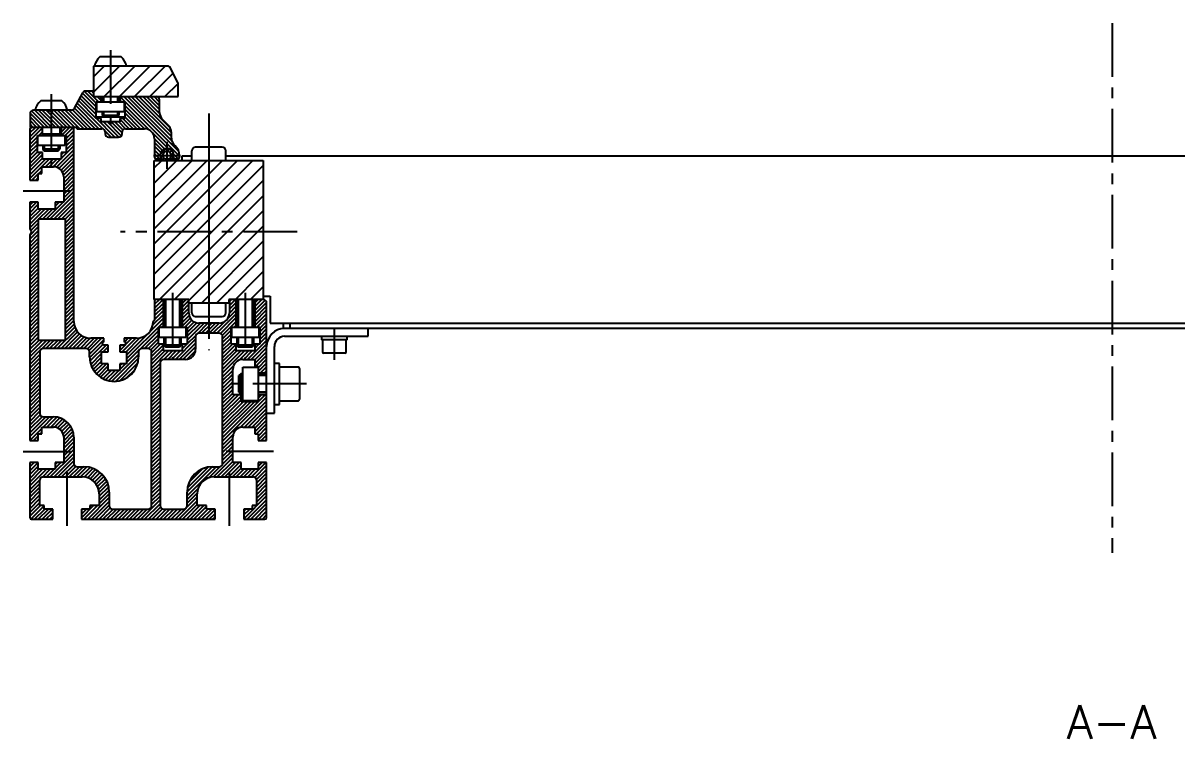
# Model space of a CAD drawing. Extents: x -10 to 2064, y -8 to 1151.
# Drawn here: x 1419.9 to 1761, y 3 to 214.7 of the extents above; entities that cross this region are included whole.
import ezdxf

# ---------------------------------------------------------------- set-up
doc = ezdxf.new("R2010")
doc.units = 0
doc.header["$LTSCALE"] = 0.5
doc.linetypes.add('CENTER', pattern=[50.8, 31.75, -6.35, 6.35, -6.35])
for name, color, linetype in [('MSM_CENTER', 1, 'CENTER'), ('MSM_CONTINUOUS', 7, 'CONTINUOUS'), ('MSM_NARROW', 5, 'CONTINUOUS'), ('MSM_PART_NUMBER', 7, 'CONTINUOUS')]:
    doc.layers.add(name, color=color, linetype=linetype)
doc.styles.get("Standard").update_dxf_attribs({"font": 'txt.shx', "height": 10, "bigfont": 'bigfont.shx'})

# ---------------------------------------------------------------- blocks, each defined once
blk = doc.blocks.new('*U90')
at = {"layer": 'MSM_PART_NUMBER'}
blk.add_text('A-A', height=10, dxfattribs=at).set_placement((1728.38, 3))

msp = doc.modelspace()

# ---------------------------------------------------------------- linework, layer by layer
at = {"layer": 'MSM_CENTER'}
for p, q in [((1741.85, 214.75), (1741.85, 58)), ((1445.7, 206.75), (1445.7, 183.5)), ((1428.2, 193.75), (1428.2, 172.5)), ((1474.75, 188), (1474.75, 118)), ((1462.4, 171.6), (1462.4, 179.6)), ((1458.4, 175.6), (1466.4, 175.6)), ((1433.85, 165), (1419.85, 165)), ((1500.85, 153), (1448.65, 153)), ((1464, 135), (1464, 115.75)), ((1485.5, 135), (1485.5, 115.75)), ((1511.85, 124.1), (1511.85, 115.1)), ((1503.65, 108), (1479.85, 108)), ((1419.85, 88), (1433.85, 88)), ((1493.85, 88), (1479.85, 88)), ((1432.85, 66), (1432.85, 82.5)), ((1480.85, 66), (1480.85, 82.5))]:
    msp.add_line(p, q, dxfattribs=at)
at = {"layer": 'MSM_CONTINUOUS'}
for p, q in [((1448.83, 204.75), (1442.58, 204.75)), ((1440.7, 202), (1440.7, 193)), ((1462.58, 202), (1440.7, 202)), ((1465.59, 197.21), (1463.48, 201.45)), ((1440.7, 194.6), (1438.3, 194.6)), ((1465.7, 193), (1465.7, 196.76)), ((1431.33, 191.75), (1425.08, 191.75)), ((1437.42, 194.07), (1434.98, 189.53)), ((1440.7, 193), (1465.7, 193)), ((1441.45, 191.5), (1449.95, 191.5)), ((1441.45, 186.5), (1441.45, 191.5)), ((1441.7, 188.5), (1441.7, 191.5)), ((1442.95, 191.5), (1442.95, 193)), ((1443.2, 193), (1443.2, 191.5)), ((1448.2, 191.5), (1448.2, 193)), ((1448.45, 193), (1448.45, 191.5)), ((1449.7, 191.5), (1449.7, 188.5)), ((1449.95, 191.5), (1449.95, 186.5)), ((1460.2, 188.34), (1460.2, 192)), ((1421.9, 188), (1421.9, 184)), ((1434.1, 189), (1422.9, 189)), ((1428.2, 188.5), (1427.33, 189)), ((1429.07, 189), (1428.2, 188.5)), ((1449.7, 188.5), (1441.7, 188.5)), ((1443.2, 188.5), (1443.2, 187.43)), ((1448.2, 188.5), (1448.2, 187.43)), ((1441.45, 187), (1449.95, 187)), ((1442.95, 186.5), (1441.45, 186.5)), ((1442.95, 185.5), (1442.95, 186.5)), ((1448.45, 185.5), (1442.95, 185.5)), ((1448.2, 187.43), (1443.2, 187.43)), ((1443.2, 187.43), (1443.63, 187)), ((1447.77, 187), (1448.2, 187.43)), ((1448.45, 186.5), (1448.45, 185.5)), ((1449.95, 186.5), (1448.45, 186.5)), ((1462.82, 184.48), (1461.08, 186.22)), ((1421.85, 183.5), (1421.85, 168.25)), ((1421.9, 184), (1435.7, 184)), ((1424.1, 176.5), (1424.1, 181.5)), ((1424.1, 181.5), (1432.6, 181.5)), ((1424.2, 178.5), (1424.2, 181.5)), ((1425.6, 181.5), (1425.6, 184)), ((1425.6, 182), (1430.8, 182)), ((1425.7, 182), (1425.7, 181.5)), ((1430.7, 181.5), (1430.7, 182)), ((1430.8, 182), (1430.8, 184)), ((1431.1, 184), (1431.1, 181.5)), ((1432.2, 181.5), (1432.2, 178.5)), ((1432.6, 181.5), (1432.6, 176.5)), ((1434.85, 126.5), (1434.85, 183.5)), ((1435.7, 184), (1435.7, 183.5)), ((1435.7, 183.5), (1443.1, 183.5)), ((1444.1, 182.5), (1444.1, 182)), ((1445.1, 181), (1448.1, 181)), ((1449.1, 182), (1449.1, 182.5)), ((1450.1, 183.5), (1455.7, 183.5)), ((1463.7, 180.74), (1463.7, 182.36)), ((1432.2, 178.5), (1424.2, 178.5)), ((1425.7, 178.5), (1425.7, 177.43)), ((1430.7, 177.43), (1425.7, 177.43)), ((1425.7, 177.43), (1426.13, 177)), ((1430.27, 177), (1430.7, 177.43)), ((1430.7, 178.5), (1430.7, 177.43)), ((1458.7, 180.5), (1458.7, 175.1)), ((1478.75, 178), (1470.75, 178)), ((1425.6, 176.5), (1424.1, 176.5)), ((1425.6, 174.5), (1425.6, 176.5)), ((1431.1, 174.5), (1425.6, 174.5)), ((1426.13, 177), (1430.27, 177)), ((1432.6, 176.5), (1431.1, 176.5)), ((1431.1, 176.5), (1431.1, 174.5)), ((1458.65, 174.08), (1490.85, 174.08)), ((1458.65, 133), (1458.65, 174.08)), ((1459.2, 174.6), (1460.31, 174.6)), ((1464.49, 174.6), (1465.6, 174.6)), ((1466.1, 175.1), (1466.1, 175.6)), ((1466.85, 174.08), (1466.85, 175.5)), ((1466.85, 175.5), (1469.75, 175.5)), ((1469.75, 174.08), (1469.75, 177)), ((1474.75, 174.08), (1474.75, 131.92)), ((1479.75, 174.08), (1479.75, 177)), ((1479.75, 175.5), (2003.95, 175.5)), ((1490.85, 174.08), (1490.85, 133)), ((1425.35, 170.25), (1425.35, 172.25)), ((1425.35, 172.25), (1428.85, 172.25)), ((1421.85, 168.25), (1424.35, 168.25)), ((1424.35, 168.25), (1424.35, 170.25)), ((1424.35, 170.25), (1425.35, 170.25)), ((1431.85, 169.25), (1431.85, 161.75)), ((1424.35, 161.75), (1421.85, 161.75)), ((1421.85, 161.75), (1421.85, 153.87)), ((1424.35, 159.75), (1424.35, 161.75)), ((1431.85, 161.75), (1429.35, 161.75)), ((1429.35, 161.75), (1429.35, 159.75)), ((1429.35, 159.75), (1424.35, 159.75)), ((1421.85, 153.87), (1422.35, 153)), ((1424.35, 156.75), (1424.35, 121)), ((1432.35, 156.75), (1424.35, 156.75)), ((1432.35, 121), (1432.35, 156.75)), ((1422.35, 153), (1421.85, 152.13)), ((1421.85, 152.13), (1421.85, 91.25)), ((1490.85, 134), (1492.85, 134)), ((1492.85, 134), (1492.85, 126)), ((1468.85, 133), (1458.65, 133)), ((1458.75, 133), (1458.75, 126.9)), ((1461.35, 124.75), (1461.35, 133)), ((1461.5, 133), (1461.5, 124.75)), ((1466.5, 124.75), (1466.5, 133)), ((1466.85, 133), (1466.85, 124.75)), ((1468.85, 129), (1468.85, 133)), ((1480.65, 131.92), (1468.85, 131.92)), ((1469.75, 129), (1469.75, 131.92)), ((1479.75, 129), (1479.75, 131.92)), ((1480.65, 133), (1480.65, 131.92)), ((1490.85, 133), (1480.65, 133)), ((1480.85, 133), (1480.85, 129)), ((1482.85, 124.75), (1482.85, 133)), ((1483, 133), (1483, 124.75)), ((1488, 124.75), (1488, 133)), ((1488.35, 133), (1488.35, 124.75)), ((1491.85, 91.25), (1491.85, 132)), ((1470.75, 128), (1478.75, 128)), ((1459.85, 124.75), (1468.35, 124.75)), ((1459.85, 119.75), (1459.85, 124.75)), ((1460, 124.75), (1460, 121.75)), ((1468, 124.75), (1468, 121.75)), ((1468.35, 124.75), (1468.35, 119.75)), ((1477.85, 126), (1471.85, 126)), ((1477.85, 123), (1471.85, 123)), ((1481.35, 119.75), (1481.35, 124.75)), ((1481.35, 124.75), (1489.85, 124.75)), ((1481.5, 124.75), (1481.5, 121.75)), ((1489.5, 124.75), (1489.5, 121.75)), ((1489.85, 124.75), (1489.85, 119.75)), ((1492.85, 126), (1990.85, 126)), ((1496.85, 124.4), (1496.85, 126)), ((1986.85, 124.4), (1496.85, 124.4)), ((1498.85, 124.4), (1498.85, 126)), ((1521.85, 122.1), (1521.85, 124.4)), ((1424.35, 121), (1432.35, 121)), ((1443.75, 121.5), (1439.85, 121.5)), ((1443.75, 120.5), (1443.75, 121.5)), ((1445.05, 119.5), (1443.75, 119.5)), ((1445.05, 117.5), (1445.05, 119.5)), ((1448.45, 119.5), (1448.45, 117.5)), ((1449.75, 119.5), (1448.45, 119.5)), ((1449.75, 121.5), (1449.75, 120.5)), ((1453.35, 121.5), (1449.75, 121.5)), ((1461.35, 119.75), (1459.85, 119.75)), ((1468, 121.75), (1460, 121.75)), ((1461.35, 117.75), (1461.35, 119.75)), ((1461.5, 121.75), (1461.5, 119.43)), ((1466.5, 119.43), (1461.5, 119.43)), ((1461.5, 119.43), (1461.93, 119)), ((1466.07, 119), (1466.5, 119.43)), ((1466.5, 121.75), (1466.5, 119.43)), ((1466.85, 119.75), (1466.85, 117.75)), ((1468.35, 119.75), (1466.85, 119.75)), ((1470.85, 122), (1470.85, 118.25)), ((1478.85, 84.5), (1478.85, 122)), ((1482.85, 119.75), (1481.35, 119.75)), ((1489.5, 121.75), (1481.5, 121.75)), ((1482.85, 117.75), (1482.85, 119.75)), ((1483, 121.75), (1483, 119.43)), ((1488, 119.43), (1483, 119.43)), ((1483, 119.43), (1483.43, 119)), ((1487.57, 119), (1488, 119.43)), ((1488, 121.75), (1488, 119.43)), ((1488.35, 119.75), (1488.35, 117.75)), ((1489.85, 119.75), (1488.35, 119.75)), ((1497.15, 122.1), (1521.85, 122.1)), ((1508.05, 122.1), (1508.05, 121.1)), ((1515.65, 121.1), (1508.05, 121.1)), ((1508.35, 121.1), (1508.35, 117.5)), ((1515.35, 117.5), (1515.35, 121.1)), ((1515.65, 121.1), (1515.65, 122.1)), ((1424.85, 117.5), (1424.85, 99.25)), ((1438.5, 118.5), (1425.85, 118.5)), ((1439.5, 116), (1439.5, 117.5)), ((1443.05, 114), (1443.05, 117.5)), ((1443.05, 117.5), (1445.05, 117.5)), ((1448.45, 117.5), (1450.45, 117.5)), ((1450.45, 117.5), (1450.45, 114)), ((1454, 117.5), (1454, 116)), ((1456.85, 118.5), (1455, 118.5)), ((1457.85, 72), (1457.85, 117.5)), ((1466.85, 117.75), (1461.35, 117.75)), ((1461.93, 119), (1466.07, 119)), ((1488.35, 117.75), (1482.85, 117.75)), ((1483.43, 119), (1487.57, 119)), ((1494.15, 99.4), (1494.15, 119.1)), ((1514.95, 117.1), (1508.75, 117.1)), ((1445.05, 114), (1443.05, 114)), ((1445.05, 112), (1445.05, 114)), ((1448.45, 114), (1448.45, 112)), ((1450.45, 114), (1448.45, 114)), ((1460.35, 114.25), (1460.35, 72)), ((1467.85, 115.25), (1461.35, 115.25)), ((1484.85, 115.25), (1488.35, 115.25)), ((1484.85, 103), (1484.85, 113)), ((1484.85, 113), (1489.35, 113)), ((1488.35, 115.25), (1488.35, 113.25)), ((1488.35, 113.25), (1489.35, 113.25)), ((1489.35, 113.25), (1489.35, 102.75)), ((1495.65, 114.1), (1494.15, 114.1)), ((1495.65, 101.9), (1495.65, 114.1)), ((1501.05, 113), (1495.65, 113)), ((1448.45, 112), (1445.05, 112)), ((1481.85, 104.75), (1481.85, 112.25)), ((1484.19, 111), (1483.65, 110.46)), ((1483.65, 105.54), (1483.65, 110.46)), ((1484.85, 111), (1484.19, 111)), ((1484.19, 105), (1484.19, 111)), ((1489.35, 111.25), (1491.85, 111.25)), ((1491.85, 111), (1489.35, 111)), ((1501.65, 103.6), (1501.65, 112.4)), ((1484.35, 104.75), (1481.85, 104.75)), ((1483.65, 105.54), (1484.19, 105)), ((1484.85, 105), (1484.19, 105)), ((1484.35, 102.75), (1484.35, 104.75)), ((1489.35, 102.75), (1484.35, 102.75)), ((1489.35, 103), (1484.85, 103)), ((1489.35, 105), (1491.85, 105)), ((1491.85, 104.75), (1489.35, 104.75)), ((1495.65, 103), (1501.05, 103)), ((1491.85, 99.4), (1494.15, 99.4)), ((1494.15, 101.9), (1495.65, 101.9)), ((1425.85, 98.25), (1428.85, 98.25)), ((1424.35, 93.25), (1425.35, 93.25)), ((1424.35, 91.25), (1424.35, 93.25)), ((1425.35, 95.25), (1428.85, 95.25)), ((1425.35, 93.25), (1425.35, 95.25)), ((1431.85, 92.25), (1431.85, 84.75)), ((1434.85, 92.25), (1434.85, 84.5)), ((1481.85, 84.75), (1481.85, 92.25)), ((1484.85, 95.25), (1488.35, 95.25)), ((1488.35, 95.25), (1488.35, 93.25)), ((1488.35, 93.25), (1489.35, 93.25)), ((1489.35, 93.25), (1489.35, 91.25)), ((1421.85, 91.25), (1424.35, 91.25)), ((1489.35, 91.25), (1491.85, 91.25)), ((1421.85, 84.75), (1421.85, 68.5)), ((1424.35, 84.75), (1421.85, 84.75)), ((1424.35, 82.75), (1424.35, 84.75)), ((1429.35, 82.75), (1424.35, 82.75)), ((1429.35, 84.75), (1429.35, 82.75)), ((1431.85, 84.75), (1429.35, 84.75)), ((1435.85, 83.5), (1437.85, 83.5)), ((1475.85, 83.5), (1477.85, 83.5)), ((1484.35, 84.75), (1481.85, 84.75)), ((1484.35, 82.75), (1484.35, 84.75)), ((1489.35, 82.75), (1484.35, 82.75)), ((1489.35, 84.75), (1489.35, 82.75)), ((1491.85, 84.75), (1489.35, 84.75)), ((1491.85, 68.5), (1491.85, 84.75)), ((1424.85, 72), (1424.85, 79.5)), ((1425.85, 80.5), (1437.35, 80.5)), ((1476.35, 80.5), (1487.85, 80.5)), ((1488.85, 79.5), (1488.85, 72)), ((1442.35, 75.5), (1442.35, 72)), ((1445.35, 76), (1445.35, 72)), ((1468.35, 72), (1468.35, 76)), ((1471.35, 72), (1471.35, 75.5)), ((1426.1, 72), (1424.85, 72)), ((1426.1, 71), (1426.1, 72)), ((1439.6, 72), (1439.6, 71)), ((1442.35, 72), (1439.6, 72)), ((1474.1, 72), (1471.35, 72)), ((1474.1, 71), (1474.1, 72)), ((1487.6, 72), (1487.6, 71)), ((1488.85, 72), (1487.6, 72)), ((1428.6, 71), (1426.1, 71)), ((1428.6, 68), (1428.6, 71)), ((1437.1, 71), (1437.1, 68)), ((1439.6, 71), (1437.1, 71)), ((1446.35, 71), (1456.85, 71)), ((1461.35, 71), (1467.35, 71)), ((1476.6, 71), (1474.1, 71)), ((1476.6, 68), (1476.6, 71)), ((1487.6, 71), (1485.1, 71)), ((1485.1, 71), (1485.1, 68)), ((1422.35, 68), (1428.6, 68)), ((1437.1, 68), (1476.6, 68)), ((1485.1, 68), (1491.35, 68))]:
    msp.add_line(p, q, dxfattribs=at)
msp.add_circle((1462.4, 175.6), 1.25, dxfattribs=at)
for centre, radius, start, end in [((1445.61, 201.1), 4.75, 129.7731, 169.0684), ((1445.79, 201.1), 4.75, 10.9316, 50.2269), ((1462.58, 201), 1, 26.5651, 90), ((1438.3, 193.6), 1, 90, 151.8214), ((1464.7, 196.76), 1, 360, 26.5651), ((1428.11, 188.1), 4.75, 129.7731, 169.0684), ((1428.29, 188.1), 4.75, 10.9316, 50.2269), ((1459.2, 192), 1, 360, 90), ((1422.9, 188), 1, 90, 180), ((1434.1, 190), 1, 270, 331.8214), ((1463.2, 188.34), 3, 180, 225), ((1460.7, 182.36), 3, 0, 45), ((1422.35, 183.5), 0.5, 90, 180), ((1434.35, 183.5), 0.5, 360, 90), ((1443.1, 182.5), 1, 360, 90), ((1445.1, 182), 1, 180, 270), ((1448.1, 182), 1, 270, 0), ((1450.1, 182.5), 1, 90, 180), ((1455.7, 180.5), 3, 0, 90), ((1462.4, 175.6), 2, 310.5358, 229.4642), ((1466.7, 180.74), 3, 180, 230.0745), ((1462.4, 175.6), 3.7, 360, 50.0745), ((1470.75, 177), 1, 90, 180), ((1478.75, 177), 1, 0, 90), ((1459.2, 175.1), 0.5, 180, 270), ((1460.31, 174.9), 0.3, 270, 333.3458), ((1464.49, 174.9), 0.3, 206.6542, 270), ((1465.6, 175.1), 0.5, 270, 0), ((1428.85, 169.25), 3, 360, 90), ((1490.85, 132), 1, 360, 90), ((1439.85, 126.5), 5, 180, 270), ((1453.35, 126.5), 5, 270, 360), ((1457.87, 127.38), 1, 298.5701, 331.4299), ((1471.85, 129), 3, 180, 270), ((1470.75, 129), 1, 180, 270), ((1477.85, 129), 3, 270, 0), ((1478.75, 129), 1, 270, 360), ((1471.85, 122), 1, 90, 180), ((1477.85, 122), 1, 360, 90), ((1497.15, 119.1), 5.3, 90, 180), ((1443.75, 120), 0.5, 90, 270), ((1449.75, 120), 0.5, 270, 90), ((1497.15, 119.1), 3, 90, 180), ((1425.85, 117.5), 1, 90, 180), ((1438.5, 117.5), 1, 0, 90), ((1446.75, 116), 7.25, 180, 0), ((1455, 117.5), 1, 90, 180), ((1456.85, 117.5), 1, 360, 90), ((1467.85, 118.25), 3, 270, 0), ((1508.75, 117.5), 0.4, 180, 270), ((1514.95, 117.5), 0.4, 270, 0), ((1461.35, 114.25), 1, 90, 180), ((1484.85, 112.25), 3, 90, 180), ((1501.05, 112.4), 0.6, 0, 90), ((1501.05, 103.6), 0.6, 270, 360), ((1425.85, 99.25), 1, 180, 270), ((1428.85, 92.25), 6, 0, 90), ((1428.85, 92.25), 3, 360, 90), ((1484.85, 92.25), 3, 90, 180), ((1435.85, 84.5), 1, 180, 270), ((1437.85, 76), 7.5, 0, 90), ((1475.85, 76), 7.5, 90, 180), ((1477.85, 84.5), 1, 270, 0), ((1425.85, 79.5), 1, 90, 180), ((1437.35, 75.5), 5, 0, 90), ((1476.35, 75.5), 5, 90, 180), ((1487.85, 79.5), 1, 360, 90), ((1446.35, 72), 1, 180, 270), ((1456.85, 72), 1, 270, 0), ((1461.35, 72), 1, 180, 270), ((1467.35, 72), 1, 270, 0), ((1422.35, 68.5), 0.5, 180, 270), ((1491.35, 68.5), 0.5, 270, 0)]:
    msp.add_arc(centre, radius, start, end, dxfattribs=at)
at = {"layer": 'MSM_NARROW'}
for p, q in [((1440.7, 198.84), (1443.86, 202)), ((1440.7, 194.35), (1448.35, 202)), ((1443.84, 193), (1452.84, 202)), ((1448.33, 193), (1457.33, 202)), ((1452.82, 193), (1461.82, 202)), ((1457.31, 193), (1464.24, 199.93)), ((1441.45, 191.05), (1437.96, 194.54)), ((1442.12, 191.5), (1439.02, 194.6)), ((1440.7, 194.05), (1440.15, 194.6)), ((1461.8, 193), (1465.69, 196.89)), ((1443.45, 183.43), (1435.81, 191.08)), ((1441.45, 186.56), (1436.2, 191.81)), ((1441.45, 187.68), (1436.6, 192.54)), ((1441.45, 188.81), (1436.99, 193.27)), ((1441.45, 189.93), (1437.38, 194)), ((1442.95, 191.8), (1441.75, 193)), ((1442.95, 192.92), (1442.87, 193)), ((1443.63, 193), (1443.63, 191.5)), ((1447.77, 193), (1447.77, 191.5)), ((1448.86, 191.5), (1448.45, 191.91)), ((1466.1, 175.38), (1448.48, 193)), ((1465.95, 176.66), (1449.6, 193)), ((1463.82, 179.91), (1450.73, 193)), ((1463.7, 181.15), (1451.85, 193)), ((1463.7, 182.27), (1452.97, 193)), ((1463.37, 183.72), (1454.09, 193)), ((1460.22, 188), (1455.22, 193)), ((1460.2, 189.14), (1456.34, 193)), ((1460.2, 190.26), (1457.46, 193)), ((1460.2, 191.38), (1458.58, 193)), ((1426.05, 184), (1421.91, 188.14)), ((1427.17, 184), (1422.34, 188.83)), ((1428.3, 184), (1423.3, 189)), ((1429.42, 184), (1424.42, 189)), ((1430.54, 184), (1425.54, 189)), ((1431.66, 184), (1426.66, 189)), ((1432.79, 184), (1428.25, 188.53)), ((1433.91, 184), (1428.97, 188.94)), ((1435.03, 184), (1430.03, 189)), ((1436.65, 183.5), (1431.15, 189)), ((1437.78, 183.5), (1432.28, 189)), ((1438.9, 183.5), (1433.4, 189)), ((1440.02, 183.5), (1434.45, 189.07)), ((1441.14, 183.5), (1435.03, 189.61)), ((1442.27, 183.5), (1435.42, 190.35)), ((1443.63, 188.5), (1443.63, 187)), ((1447.77, 188.5), (1447.77, 187)), ((1457.36, 182.99), (1449.95, 190.41)), ((1455.74, 183.5), (1449.95, 189.29)), ((1454.61, 183.5), (1449.95, 188.16)), ((1424.93, 184), (1421.9, 187.03)), ((1423.81, 184), (1421.9, 185.91)), ((1422.68, 184), (1421.9, 184.78)), ((1447.01, 181), (1441.51, 186.5)), ((1442.95, 186.18), (1442.63, 186.5)), ((1448.13, 181), (1443.63, 185.5)), ((1448.88, 181.38), (1444.76, 185.5)), ((1449.1, 182.28), (1445.88, 185.5)), ((1449.35, 183.15), (1447, 185.5)), ((1450.12, 183.5), (1448.12, 185.5)), ((1451.25, 183.5), (1448.45, 186.3)), ((1452.37, 183.5), (1449.37, 186.5)), ((1453.49, 183.5), (1449.95, 187.04)), ((1421.85, 183.36), (1422.49, 184)), ((1421.85, 182.24), (1423.61, 184)), ((1421.85, 181.11), (1424.74, 184)), ((1421.85, 179.99), (1425.6, 183.74)), ((1421.85, 178.87), (1424.1, 181.12)), ((1424.48, 181.5), (1425.6, 182.62)), ((1426.13, 182), (1426.13, 181.5)), ((1430.27, 182), (1430.27, 181.5)), ((1431.1, 183.63), (1431.47, 184)), ((1431.1, 182.5), (1432.6, 184)), ((1431.22, 181.5), (1433.72, 184)), ((1432.34, 181.5), (1434.7, 183.86)), ((1432.6, 180.64), (1434.85, 182.89)), ((1432.6, 179.51), (1434.85, 181.76)), ((1445.89, 181), (1444.03, 182.85)), ((1444.67, 181.1), (1444.2, 181.57)), ((1462.8, 177.56), (1458.19, 182.16)), ((1421.85, 177.75), (1424.1, 180)), ((1421.85, 176.62), (1424.1, 178.87)), ((1421.85, 175.5), (1424.1, 177.75)), ((1426.13, 178.5), (1426.13, 177)), ((1430.27, 178.5), (1430.27, 177)), ((1431.1, 174.65), (1434.85, 178.4)), ((1432.6, 178.39), (1434.85, 180.64)), ((1432.6, 177.27), (1434.85, 179.52)), ((1461.75, 177.49), (1458.7, 180.54)), ((1461.04, 177.07), (1458.7, 179.41)), ((1460.57, 176.42), (1458.7, 178.29)), ((1460.42, 175.91), (1462.09, 177.58)), ((1462.49, 176.85), (1463.11, 177.47)), ((1421.85, 174.38), (1424.1, 176.63)), ((1421.85, 173.25), (1425.1, 176.5)), ((1421.85, 172.13), (1425.6, 175.88)), ((1421.85, 171.01), (1425.6, 174.76)), ((1421.85, 169.89), (1426.46, 174.5)), ((1421.85, 168.76), (1427.59, 174.5)), ((1426.46, 172.25), (1428.71, 174.5)), ((1427.58, 172.25), (1429.83, 174.5)), ((1428.7, 172.25), (1430.95, 174.5)), ((1429.7, 172.12), (1434.85, 177.27)), ((1430.47, 171.77), (1434.85, 176.15)), ((1431.08, 171.26), (1434.85, 175.03)), ((1431.1, 175.77), (1431.83, 176.5)), ((1458.65, 171.89), (1460.84, 174.08)), ((1458.65, 167.4), (1465.33, 174.08)), ((1458.65, 162.91), (1469.82, 174.08)), ((1458.65, 158.42), (1474.31, 174.08)), ((1458.65, 153.93), (1478.8, 174.08)), ((1458.65, 149.44), (1483.29, 174.08)), ((1458.65, 144.95), (1487.78, 174.08)), ((1460.4, 175.46), (1458.7, 177.17)), ((1460.15, 174.6), (1458.7, 176.05)), ((1458.96, 174.66), (1458.76, 174.86)), ((1460.53, 174.89), (1461.15, 175.51)), ((1460.97, 174.21), (1461.5, 174.74)), ((1461.96, 174.08), (1462.24, 174.36)), ((1463.09, 174.08), (1464.39, 175.38)), ((1463.26, 176.5), (1463.79, 177.03)), ((1463.64, 175.76), (1464.25, 176.36)), ((1464.64, 174.6), (1464.29, 174.95)), ((1465.74, 174.62), (1464.36, 176)), ((1424.46, 170.25), (1425.35, 171.14)), ((1431.53, 170.59), (1434.85, 173.91)), ((1431.8, 169.74), (1434.85, 172.78)), ((1431.85, 168.66), (1434.85, 171.66)), ((1458.65, 140.46), (1490.85, 172.66)), ((1422.46, 168.25), (1424.35, 170.14)), ((1423.58, 168.25), (1424.35, 169.02)), ((1431.85, 167.54), (1434.85, 170.54)), ((1431.85, 166.42), (1434.85, 169.42)), ((1431.85, 165.29), (1434.85, 168.29)), ((1431.85, 164.17), (1434.85, 167.17)), ((1458.65, 135.97), (1490.85, 168.17)), ((1427.8, 156.75), (1434.85, 163.8)), ((1431.85, 163.05), (1434.85, 166.05)), ((1431.85, 161.93), (1434.85, 164.93)), ((1421.85, 160.91), (1422.69, 161.75)), ((1421.85, 159.78), (1423.82, 161.75)), ((1421.85, 158.66), (1424.35, 161.16)), ((1426.67, 156.75), (1431.67, 161.75)), ((1428.92, 156.75), (1434.85, 162.68)), ((1429.35, 161.67), (1429.43, 161.75)), ((1429.35, 160.55), (1430.55, 161.75)), ((1430.04, 156.75), (1434.85, 161.56)), ((1431.16, 156.75), (1434.85, 160.44)), ((1460.17, 133), (1490.85, 163.68)), ((1421.85, 157.54), (1424.35, 160.04)), ((1421.85, 156.42), (1425.18, 159.75)), ((1421.85, 155.29), (1426.31, 159.75)), ((1424.43, 156.75), (1427.43, 159.75)), ((1425.55, 156.75), (1428.55, 159.75)), ((1432.29, 156.75), (1434.85, 159.31)), ((1432.35, 155.69), (1434.85, 158.19)), ((1432.35, 154.57), (1434.85, 157.07)), ((1464.66, 133), (1490.85, 159.19)), ((1421.85, 154.17), (1424.35, 156.67)), ((1421.85, 151.93), (1424.35, 154.43)), ((1422.15, 153.35), (1424.35, 155.55)), ((1432.35, 153.45), (1434.85, 155.95)), ((1432.35, 152.32), (1434.85, 154.82)), ((1432.35, 151.2), (1434.85, 153.7)), ((1466.85, 130.7), (1490.85, 154.7)), ((1421.85, 150.8), (1424.35, 153.3)), ((1421.85, 149.68), (1424.35, 152.18)), ((1421.85, 148.56), (1424.35, 151.06)), ((1432.35, 150.08), (1434.85, 152.58)), ((1432.35, 148.96), (1434.85, 151.46)), ((1432.35, 147.83), (1434.85, 150.33)), ((1472.56, 131.92), (1490.85, 150.21)), ((1421.85, 147.44), (1424.35, 149.94)), ((1421.85, 146.31), (1424.35, 148.81)), ((1421.85, 145.19), (1424.35, 147.69)), ((1432.35, 146.71), (1434.85, 149.21)), ((1432.35, 145.59), (1434.85, 148.09)), ((1432.35, 144.47), (1434.85, 146.97)), ((1421.85, 144.07), (1424.35, 146.57)), ((1421.85, 142.95), (1424.35, 145.45)), ((1421.85, 141.82), (1424.35, 144.32)), ((1432.35, 143.34), (1434.85, 145.84)), ((1432.35, 142.22), (1434.85, 144.72)), ((1432.35, 141.1), (1434.85, 143.6)), ((1477.05, 131.92), (1490.85, 145.72)), ((1421.85, 140.7), (1424.35, 143.2)), ((1421.85, 139.58), (1424.35, 142.08)), ((1421.85, 138.46), (1424.35, 140.96)), ((1432.35, 139.98), (1434.85, 142.48)), ((1432.35, 138.85), (1434.85, 141.35)), ((1432.35, 137.73), (1434.85, 140.23)), ((1480.85, 131.23), (1490.85, 141.23)), ((1421.85, 137.33), (1424.35, 139.83)), ((1421.85, 136.21), (1424.35, 138.71)), ((1421.85, 135.09), (1424.35, 137.59)), ((1421.85, 133.97), (1424.35, 136.47)), ((1432.35, 136.61), (1434.85, 139.11)), ((1432.35, 135.49), (1434.85, 137.99)), ((1432.35, 134.36), (1434.85, 136.86)), ((1487.11, 133), (1490.85, 136.74)), ((1421.85, 132.84), (1424.35, 135.34)), ((1421.85, 131.72), (1424.35, 134.22)), ((1421.85, 130.6), (1424.35, 133.1)), ((1432.35, 133.24), (1434.85, 135.74)), ((1432.35, 132.12), (1434.85, 134.62)), ((1432.35, 131), (1434.85, 133.5)), ((1421.85, 129.48), (1424.35, 131.98)), ((1421.85, 128.35), (1424.35, 130.85)), ((1421.85, 127.23), (1424.35, 129.73)), ((1432.35, 129.87), (1434.85, 132.37)), ((1432.35, 128.75), (1434.85, 131.25)), ((1432.35, 127.63), (1434.85, 130.13)), ((1458.75, 132.7), (1459.05, 133)), ((1458.75, 131.58), (1460.17, 133)), ((1458.75, 130.46), (1461.29, 133)), ((1458.75, 129.33), (1461.35, 131.93)), ((1458.75, 128.21), (1461.35, 130.81)), ((1458.75, 127.09), (1461.35, 129.69)), ((1461.93, 133), (1461.93, 124.75)), ((1466.07, 133), (1466.07, 124.75)), ((1466.85, 132.94), (1466.91, 133)), ((1466.85, 131.82), (1468.03, 133)), ((1466.85, 129.57), (1468.85, 131.57)), ((1466.85, 128.45), (1468.85, 130.45)), ((1480.38, 127.39), (1482.85, 129.86)), ((1480.85, 132.35), (1481.5, 133)), ((1480.85, 130.1), (1482.85, 132.1)), ((1480.85, 128.98), (1482.85, 130.98)), ((1483.43, 133), (1483.43, 124.75)), ((1487.57, 133), (1487.57, 124.75)), ((1488.35, 131.99), (1489.36, 133)), ((1488.35, 130.87), (1490.48, 133)), ((1488.35, 129.75), (1491.42, 132.82)), ((1488.35, 128.62), (1491.84, 132.11)), ((1488.35, 127.5), (1491.85, 131)), ((1488.35, 126.38), (1491.85, 129.88)), ((1421.85, 126.11), (1424.35, 128.61)), ((1421.85, 124.99), (1424.35, 127.49)), ((1421.85, 123.86), (1424.35, 126.36)), ((1432.35, 126.51), (1434.85, 129.01)), ((1432.35, 125.38), (1434.85, 127.88)), ((1432.35, 124.26), (1434.85, 126.76)), ((1450.45, 115.42), (1461.35, 126.32)), ((1457.05, 123.14), (1461.35, 127.44)), ((1458.24, 125.45), (1461.35, 128.57)), ((1466.85, 127.33), (1468.85, 129.33)), ((1466.85, 126.21), (1468.94, 128.29)), ((1466.85, 125.08), (1469.26, 127.5)), ((1467.64, 124.75), (1469.75, 126.86)), ((1468.35, 124.34), (1470.39, 126.38)), ((1475.99, 123), (1479.46, 126.47)), ((1477.11, 123), (1482.85, 128.74)), ((1478.18, 122.94), (1482.85, 127.61)), ((1478.76, 122.4), (1482.85, 126.49)), ((1488.35, 125.26), (1491.85, 128.76)), ((1488.97, 124.75), (1491.85, 127.63)), ((1489.85, 124.51), (1491.85, 126.51)), ((1421.85, 122.74), (1424.35, 125.24)), ((1421.85, 121.62), (1424.35, 124.12)), ((1421.85, 120.5), (1424.35, 123)), ((1429.96, 118.5), (1435.5, 124.05)), ((1431.08, 118.5), (1435.96, 123.38)), ((1432.35, 123.14), (1434.92, 125.71)), ((1432.35, 122.02), (1435.15, 124.81)), ((1450.45, 116.54), (1456.71, 122.8)), ((1454.53, 118.38), (1459.85, 123.7)), ((1460.9, 124.75), (1461.35, 125.2)), ((1468.35, 123.22), (1471.21, 126.07)), ((1468.35, 122.09), (1472.26, 126)), ((1468.35, 120.97), (1473.38, 126)), ((1471.37, 122.87), (1474.5, 126)), ((1472.62, 123), (1475.62, 126)), ((1473.75, 123), (1476.75, 126)), ((1474.87, 123), (1477.87, 126)), ((1478.85, 121.37), (1481.35, 123.87)), ((1482.23, 124.75), (1482.85, 125.37)), ((1489.85, 123.39), (1491.85, 125.39)), ((1489.85, 122.27), (1491.85, 124.27)), ((1489.85, 121.14), (1491.85, 123.14)), ((1421.85, 119.37), (1424.35, 121.87)), ((1421.85, 118.25), (1424.6, 121)), ((1421.85, 117.13), (1425.72, 121)), ((1421.85, 116.01), (1426.84, 121)), ((1425.3, 118.34), (1427.97, 121)), ((1426.59, 118.5), (1429.09, 121)), ((1427.71, 118.5), (1430.21, 121)), ((1428.83, 118.5), (1431.33, 121)), ((1432.2, 118.5), (1436.5, 122.8)), ((1433.32, 118.5), (1437.14, 122.31)), ((1434.45, 118.5), (1437.87, 121.92)), ((1435.57, 118.5), (1438.71, 121.64)), ((1436.69, 118.5), (1439.7, 121.51)), ((1437.81, 118.5), (1440.82, 121.5)), ((1438.87, 118.43), (1441.94, 121.5)), ((1439.43, 117.87), (1443.06, 121.5)), ((1439.5, 116.82), (1443.75, 121.07)), ((1439.51, 115.71), (1443.43, 119.63)), ((1439.62, 114.7), (1444.43, 119.5)), ((1448.45, 117.91), (1452.04, 121.5)), ((1448.45, 119.03), (1448.92, 119.5)), ((1449.17, 117.5), (1453.17, 121.5)), ((1449.75, 121.46), (1449.8, 121.5)), ((1449.9, 120.48), (1450.92, 121.5)), ((1450.29, 117.5), (1454.4, 121.62)), ((1455.78, 118.5), (1459.85, 122.57)), ((1456.9, 118.5), (1459.85, 121.45)), ((1457.64, 118.12), (1459.85, 120.33)), ((1457.85, 117.21), (1460.39, 119.75)), ((1457.85, 116.08), (1461.35, 119.58)), ((1461.93, 121.75), (1461.93, 119)), ((1464.87, 115.25), (1470.85, 121.23)), ((1466, 115.25), (1470.85, 120.1)), ((1466.07, 121.75), (1466.07, 119)), ((1466.85, 119.47), (1467.13, 119.75)), ((1466.85, 118.35), (1468.25, 119.75)), ((1468.35, 119.85), (1470.98, 122.48)), ((1478.85, 120.25), (1481.35, 122.75)), ((1478.85, 119.12), (1481.35, 121.62)), ((1478.85, 118), (1481.35, 120.5)), ((1478.85, 116.88), (1481.72, 119.75)), ((1478.85, 115.76), (1482.84, 119.75)), ((1483.43, 121.75), (1483.43, 119)), ((1486.2, 115.25), (1491.85, 120.9)), ((1487.32, 115.25), (1491.85, 119.78)), ((1487.57, 121.75), (1487.57, 119)), ((1488.35, 119.64), (1488.46, 119.75)), ((1488.35, 118.52), (1489.58, 119.75)), ((1489.85, 120.02), (1491.85, 122.02)), ((1421.85, 114.88), (1425.01, 118.05)), ((1421.85, 113.76), (1424.85, 116.76)), ((1439.84, 113.8), (1443.05, 117)), ((1443.55, 117.5), (1445.05, 119)), ((1444.68, 117.5), (1445.05, 117.88)), ((1446.06, 108.79), (1454, 116.72)), ((1450.45, 114.3), (1454.12, 117.97)), ((1457.85, 114.96), (1461.35, 118.46)), ((1457.85, 113.84), (1461.76, 117.75)), ((1457.85, 112.72), (1462.88, 117.75)), ((1461.51, 115.25), (1464.01, 117.75)), ((1462.63, 115.25), (1465.13, 117.75)), ((1463.75, 115.25), (1466.25, 117.75)), ((1467.12, 115.25), (1470.85, 118.98)), ((1468.27, 115.28), (1470.82, 117.83)), ((1478.85, 114.63), (1482.85, 118.63)), ((1478.85, 113.51), (1483.09, 117.75)), ((1478.85, 112.39), (1484.21, 117.75)), ((1478.85, 111.27), (1485.33, 117.75)), ((1483.74, 115.03), (1486.46, 117.75)), ((1485.08, 115.25), (1487.58, 117.75)), ((1488.35, 115.15), (1491.85, 118.65)), ((1488.35, 114.03), (1491.85, 117.53)), ((1488.69, 113.25), (1491.85, 116.41)), ((1421.85, 112.64), (1424.85, 115.64)), ((1421.85, 111.52), (1424.85, 114.52)), ((1421.85, 110.39), (1424.85, 113.39)), ((1440.16, 112.99), (1443.05, 115.88)), ((1440.55, 112.25), (1443.05, 114.76)), ((1441, 111.59), (1443.42, 114)), ((1441.52, 110.98), (1444.54, 114)), ((1442.1, 110.44), (1445.05, 113.39)), ((1447.16, 108.77), (1453.99, 115.59)), ((1448.45, 113.42), (1449.04, 114)), ((1448.45, 112.3), (1450.16, 114)), ((1448.48, 108.96), (1453.79, 114.27)), ((1457.85, 111.59), (1460.35, 114.09)), ((1457.85, 110.47), (1460.35, 112.97)), ((1478.85, 110.14), (1482.07, 113.36)), ((1489.35, 112.79), (1491.85, 115.29)), ((1489.35, 111.66), (1491.85, 114.16)), ((1490.06, 111.25), (1491.85, 113.04)), ((1421.85, 109.27), (1424.85, 112.27)), ((1421.85, 108.15), (1424.85, 111.15)), ((1421.85, 107.03), (1424.85, 110.03)), ((1442.75, 109.96), (1445.05, 112.27)), ((1443.45, 109.54), (1445.91, 112)), ((1444.24, 109.21), (1447.04, 112)), ((1445.1, 108.94), (1448.16, 112)), ((1450.36, 109.72), (1453.04, 112.4)), ((1457.85, 109.35), (1460.35, 111.85)), ((1457.85, 108.23), (1460.35, 110.73)), ((1457.85, 107.1), (1460.35, 109.6)), ((1478.85, 109.02), (1481.85, 112.02)), ((1478.85, 107.9), (1481.85, 110.9)), ((1478.85, 106.78), (1481.85, 109.78)), ((1484.85, 110.46), (1483.65, 110.46)), ((1489.36, 111.25), (1489.35, 111.26)), ((1491.85, 110.46), (1489.35, 110.46)), ((1491.18, 111.25), (1491.85, 111.92)), ((1421.85, 105.9), (1424.85, 108.9)), ((1421.85, 104.78), (1424.85, 107.78)), ((1421.85, 103.66), (1424.85, 106.66)), ((1457.85, 105.98), (1460.35, 108.48)), ((1457.85, 104.86), (1460.35, 107.36)), ((1457.85, 103.74), (1460.35, 106.24)), ((1478.85, 105.65), (1481.85, 108.65)), ((1478.85, 104.53), (1481.85, 107.53)), ((1478.85, 103.41), (1481.85, 106.41)), ((1421.85, 102.54), (1424.85, 105.54)), ((1421.85, 101.41), (1424.85, 104.41)), ((1421.85, 100.29), (1424.85, 103.29)), ((1457.85, 102.61), (1460.35, 105.11)), ((1457.85, 101.49), (1460.35, 103.99)), ((1457.85, 100.37), (1460.35, 102.87)), ((1478.85, 102.29), (1481.85, 105.29)), ((1478.85, 101.16), (1482.44, 104.75)), ((1478.85, 100.04), (1483.56, 104.75)), ((1478.85, 92.18), (1491.42, 104.75)), ((1478.85, 98.92), (1484.35, 104.42)), ((1478.85, 91.06), (1491.85, 104.06)), ((1478.85, 97.8), (1484.35, 103.3)), ((1478.85, 96.67), (1484.93, 102.75)), ((1478.85, 95.55), (1486.05, 102.75)), ((1478.85, 94.43), (1487.17, 102.75)), ((1478.85, 93.31), (1488.29, 102.75)), ((1484.85, 105.54), (1483.65, 105.54)), ((1484.05, 95.14), (1491.85, 102.94)), ((1491.85, 105.54), (1489.35, 105.54)), ((1489.35, 103.81), (1490.29, 104.75)), ((1421.85, 99.17), (1424.85, 102.17)), ((1421.85, 98.05), (1424.85, 101.05)), ((1421.85, 96.92), (1424.85, 99.92)), ((1457.85, 99.25), (1460.35, 101.75)), ((1457.85, 98.12), (1460.35, 100.62)), ((1457.85, 97), (1460.35, 99.5)), ((1485.28, 95.25), (1491.85, 101.82)), ((1486.41, 95.25), (1491.85, 100.69)), ((1487.53, 95.25), (1491.85, 99.57)), ((1421.85, 95.8), (1424.92, 98.87)), ((1421.85, 94.68), (1425.49, 98.32)), ((1421.85, 93.56), (1426.54, 98.25)), ((1421.85, 92.43), (1427.67, 98.25)), ((1425.79, 95.25), (1428.79, 98.25)), ((1426.91, 95.25), (1429.83, 98.17)), ((1428.03, 95.25), (1430.73, 97.94)), ((1429.14, 95.23), (1431.52, 97.62)), ((1430.03, 95), (1432.23, 97.2)), ((1430.73, 94.58), (1432.86, 96.71)), ((1431.28, 94), (1433.42, 96.14)), ((1457.85, 95.88), (1460.35, 98.38)), ((1457.85, 94.76), (1460.35, 97.26)), ((1457.85, 93.63), (1460.35, 96.13)), ((1488.35, 94.95), (1491.85, 98.45)), ((1488.35, 93.83), (1491.85, 97.33)), ((1488.9, 93.25), (1491.85, 96.2)), ((1421.85, 91.31), (1425.35, 94.81)), ((1422.91, 91.25), (1424.35, 92.69)), ((1424.91, 93.25), (1425.35, 93.69)), ((1431.67, 93.27), (1433.89, 95.49)), ((1431.85, 92.33), (1434.29, 94.77)), ((1431.85, 91.21), (1434.6, 93.95)), ((1431.85, 90.08), (1434.79, 93.03)), ((1457.85, 92.51), (1460.35, 95.01)), ((1457.85, 91.39), (1460.35, 93.89)), ((1457.85, 90.27), (1460.35, 92.77)), ((1478.85, 89.94), (1481.96, 93.05)), ((1489.35, 92.58), (1491.85, 95.08)), ((1489.35, 91.46), (1491.85, 93.96)), ((1490.26, 91.25), (1491.85, 92.84)), ((1424.03, 91.25), (1424.35, 91.57)), ((1431.85, 88.96), (1434.85, 91.96)), ((1431.85, 87.84), (1434.85, 90.84)), ((1431.85, 86.72), (1434.85, 89.72)), ((1457.85, 89.14), (1460.35, 91.64)), ((1457.85, 88.02), (1460.35, 90.52)), ((1457.85, 86.9), (1460.35, 89.4)), ((1478.85, 88.82), (1481.85, 91.82)), ((1478.85, 87.69), (1481.85, 90.69)), ((1478.85, 86.57), (1481.85, 89.57)), ((1491.39, 91.25), (1491.85, 91.71)), ((1427.88, 80.5), (1434.85, 87.47)), ((1429, 80.5), (1434.85, 86.35)), ((1431.85, 85.59), (1434.85, 88.59)), ((1457.85, 85.78), (1460.35, 88.28)), ((1457.85, 84.65), (1460.35, 87.15)), ((1457.85, 83.53), (1460.35, 86.03)), ((1476.14, 80.49), (1481.85, 86.2)), ((1478.83, 84.31), (1481.85, 87.33)), ((1478.85, 85.45), (1481.85, 88.45)), ((1421.85, 84.57), (1422.03, 84.75)), ((1421.85, 83.45), (1423.15, 84.75)), ((1421.85, 82.33), (1424.27, 84.75)), ((1421.85, 81.21), (1424.35, 83.71)), ((1421.85, 80.08), (1424.52, 82.75)), ((1421.85, 78.96), (1425.64, 82.75)), ((1421.85, 77.84), (1426.76, 82.75)), ((1425.6, 80.46), (1427.88, 82.75)), ((1426.76, 80.5), (1429.01, 82.75)), ((1429.35, 84.22), (1429.88, 84.75)), ((1429.35, 83.09), (1431.01, 84.75)), ((1430.12, 80.5), (1434.85, 85.23)), ((1431.25, 80.5), (1434.91, 84.17)), ((1432.37, 80.5), (1435.45, 83.58)), ((1433.49, 80.5), (1436.49, 83.5)), ((1434.61, 80.5), (1437.61, 83.5)), ((1435.74, 80.5), (1438.68, 83.45)), ((1436.86, 80.5), (1439.64, 83.28)), ((1437.94, 80.46), (1440.5, 83.01)), ((1438.86, 80.26), (1441.27, 82.67)), ((1439.66, 79.93), (1441.98, 82.26)), ((1457.85, 82.41), (1460.35, 84.91)), ((1457.85, 81.29), (1460.35, 83.79)), ((1457.85, 80.16), (1460.35, 82.66)), ((1468.35, 76.07), (1475.78, 83.5)), ((1468.35, 74.95), (1476.9, 83.5)), ((1468.47, 77.31), (1474.54, 83.38)), ((1468.94, 78.91), (1472.94, 82.91)), ((1474.76, 80.23), (1478.04, 83.52)), ((1477.27, 80.5), (1481.85, 85.08)), ((1478.39, 80.5), (1482.64, 84.75)), ((1479.51, 80.5), (1483.76, 84.75)), ((1480.64, 80.5), (1484.35, 84.21)), ((1481.76, 80.5), (1484.35, 83.09)), ((1482.88, 80.5), (1485.13, 82.75)), ((1484, 80.5), (1486.25, 82.75)), ((1485.13, 80.5), (1487.38, 82.75)), ((1486.25, 80.5), (1488.5, 82.75)), ((1487.37, 80.5), (1491.62, 84.75)), ((1488.35, 80.36), (1491.85, 83.86)), ((1488.83, 79.71), (1491.85, 82.73)), ((1489.35, 84.72), (1489.38, 84.75)), ((1489.35, 83.6), (1490.5, 84.75)), ((1421.85, 76.72), (1424.89, 79.75)), ((1421.85, 75.59), (1424.85, 78.59)), ((1440.35, 79.5), (1442.63, 81.78)), ((1440.94, 78.97), (1443.21, 81.24)), ((1441.45, 78.36), (1443.74, 80.64)), ((1441.86, 77.65), (1444.2, 79.98)), ((1442.17, 76.83), (1444.6, 79.26)), ((1442.33, 75.87), (1444.93, 78.47)), ((1457.85, 79.04), (1460.35, 81.54)), ((1457.85, 77.92), (1460.35, 80.42)), ((1457.85, 76.8), (1460.35, 79.3)), ((1488.85, 78.61), (1491.85, 81.61)), ((1488.85, 77.49), (1491.85, 80.49)), ((1488.85, 76.37), (1491.85, 79.37)), ((1421.85, 74.47), (1424.85, 77.47)), ((1421.85, 73.35), (1424.85, 76.35)), ((1421.85, 72.23), (1424.85, 75.23)), ((1442.35, 74.77), (1445.18, 77.59)), ((1442.35, 73.64), (1445.32, 76.62)), ((1442.35, 72.52), (1445.35, 75.52)), ((1457.85, 75.67), (1460.35, 78.17)), ((1457.85, 74.55), (1460.35, 77.05)), ((1457.85, 73.43), (1460.35, 75.93)), ((1468.35, 73.83), (1471.62, 77.09)), ((1468.35, 72.7), (1471.36, 75.71)), ((1488.85, 75.24), (1491.85, 78.24)), ((1488.85, 74.12), (1491.85, 77.12)), ((1488.85, 73), (1491.85, 76)), ((1421.85, 71.1), (1424.85, 74.1)), ((1421.85, 69.98), (1424.85, 72.98)), ((1421.85, 68.86), (1424.99, 72)), ((1422.16, 68.04), (1426.1, 71.99)), ((1437.1, 68.39), (1440.71, 72)), ((1437.83, 68), (1441.83, 72)), ((1438.95, 68), (1445.35, 74.4)), ((1440.07, 68), (1445.35, 73.28)), ((1441.2, 68), (1445.35, 72.15)), ((1454.67, 68), (1460.35, 73.68)), ((1455.79, 68), (1460.35, 72.56)), ((1457.85, 72.31), (1460.35, 74.81)), ((1464.77, 68), (1471.35, 74.58)), ((1465.89, 68), (1471.35, 73.46)), ((1467.01, 68), (1471.35, 72.34)), ((1468.14, 68), (1472.14, 72)), ((1469.26, 68), (1473.26, 72)), ((1470.38, 68), (1474.1, 71.72)), ((1485.1, 68.13), (1491.85, 74.88)), ((1486.1, 68), (1491.85, 73.75)), ((1487.22, 68), (1491.85, 72.63)), ((1487.6, 71.75), (1487.85, 72)), ((1423.24, 68), (1426.24, 71)), ((1424.36, 68), (1427.36, 71)), ((1425.48, 68), (1428.48, 71)), ((1426.6, 68), (1428.6, 70)), ((1427.73, 68), (1428.6, 68.87)), ((1437.1, 70.64), (1437.46, 71)), ((1437.1, 69.52), (1438.58, 71)), ((1442.32, 68), (1445.63, 71.31)), ((1443.44, 68), (1446.44, 71)), ((1444.56, 68), (1447.56, 71)), ((1445.69, 68), (1448.69, 71)), ((1446.81, 68), (1449.81, 71)), ((1447.93, 68), (1450.93, 71)), ((1449.05, 68), (1452.05, 71)), ((1450.18, 68), (1453.18, 71)), ((1451.3, 68), (1454.3, 71)), ((1452.42, 68), (1455.42, 71)), ((1453.54, 68), (1456.54, 71)), ((1456.91, 68), (1460.46, 71.55)), ((1458.03, 68), (1461.08, 71.04)), ((1459.16, 68), (1462.16, 71)), ((1460.28, 68), (1463.28, 71)), ((1461.4, 68), (1464.4, 71)), ((1462.52, 68), (1465.52, 71)), ((1463.65, 68), (1466.65, 71)), ((1471.5, 68), (1474.5, 71)), ((1472.63, 68), (1475.63, 71)), ((1473.75, 68), (1476.6, 70.85)), ((1474.87, 68), (1476.6, 69.73)), ((1475.99, 68), (1476.6, 68.61)), ((1485.1, 70.37), (1485.73, 71)), ((1485.1, 69.25), (1486.85, 71)), ((1488.34, 68), (1491.85, 71.51)), ((1489.46, 68), (1491.85, 70.39)), ((1490.59, 68), (1491.85, 69.26))]:
    msp.add_line(p, q, dxfattribs=at)

# ---------------------------------------------------------------- block references
at = {"layer": 'MSM_CONTINUOUS'}
msp.add_blockref('*U90', (0, 0), dxfattribs=at)

doc.saveas('drawing.dxf')
